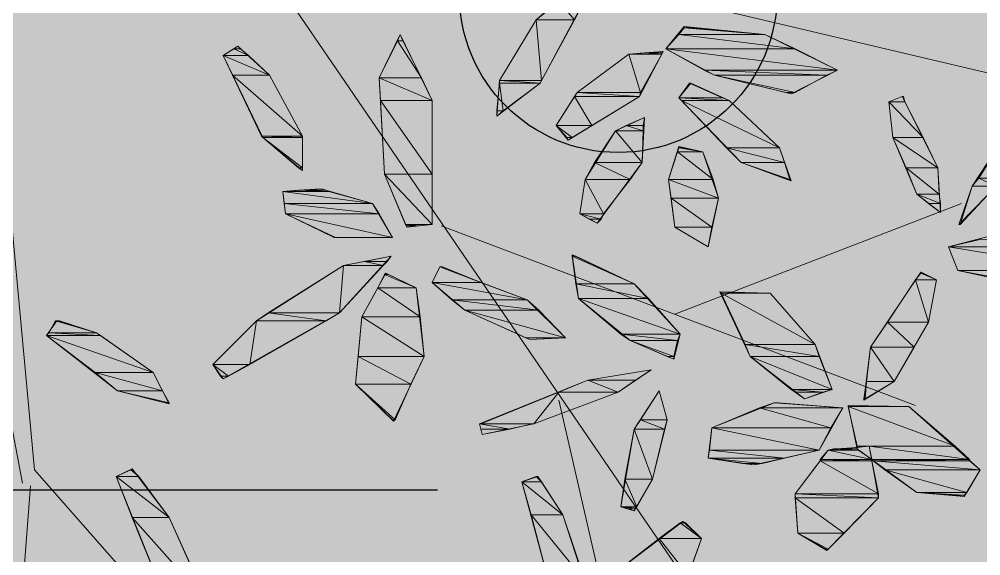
# Model space of a CAD drawing. Header units: metres. Extents: x 349703 to 349913, y 9282546 to 9282694.
# Drawn here: x 349771.991 to 349773.322, y 9282599.224 to 9282599.967 of the extents above; entities that cross this region are included whole.
import ezdxf

# ---------------------------------------------------------------- set-up
doc = ezdxf.new("R2010")
doc.units = ezdxf.units.M
doc.header["$LTSCALE"] = 0.25
for name, color, linetype, lineweight in [('AREA-VERDE', 3, 'CONTINUOUS', 9), ('ARQ-FONDO', 253, 'CONTINUOUS', 9), ('LLORAD-SIMB', 1, 'CONTINUOUS', 25), ('LLORAD-TEXTO', 1, 'CONTINUOUS', 25), ('LLORAD-TRAMO', 1, 'CONTINUOUS', 70)]:
    doc.layers.add(name, color=color, linetype=linetype, lineweight=lineweight)

# ---------------------------------------------------------------- blocks, each defined once
blk = doc.blocks.new('ARBOL 1')
at = {"layer": 'ARQ-FONDO', "linetype": 'Continuous', "lineweight": -2}
for p, q in [((348215.3451, 9282663.7724), (348216.2644, 9282663.5549)), ((348215.2299, 9282663.7395), (348215.9043, 9282662.7525)), ((348215.6722, 9282663.6718), (348215.6265, 9282663.6316)), ((348215.632, 9282663.5439), (348215.6923, 9282663.6572)), ((348214.8735, 9282663.6408), (348214.932, 9282663.0084)), ((348215.6265, 9282663.6316), (348215.5754, 9282663.5476)), ((348215.8056, 9282663.5914), (348215.8312, 9282663.6225)), ((348215.8312, 9282663.6225), (348215.9427, 9282663.6115)), ((348215.409, 9282663.5512), (348215.4383, 9282663.6115)), ((348215.4383, 9282663.6115), (348215.4822, 9282663.5201)), ((348215.9427, 9282663.6115), (348216.0432, 9282663.5622)), ((348215.1934, 9282663.5823), (348215.2135, 9282663.5951)), ((348215.2135, 9282663.5951), (348215.2573, 9282663.5549)), ((348215.7545, 9282663.5841), (348215.802, 9282663.5878)), ((348215.802, 9282663.5878), (348215.7691, 9282663.5256)), ((348215.8733, 9282663.5549), (348215.8056, 9282663.5914)), ((348215.2482, 9282663.469), (348215.1934, 9282663.5823)), ((348215.6832, 9282663.5311), (348215.7545, 9282663.5841)), ((348216.0432, 9282663.5622), (348215.9793, 9282663.5293)), ((348215.2573, 9282663.5549), (348215.303, 9282663.4708)), ((348215.4164, 9282663.4178), (348215.409, 9282663.5512)), ((348215.5754, 9282663.5476), (348215.5717, 9282663.4982)), ((348215.9793, 9282663.5293), (348215.8733, 9282663.5549)), ((348215.5717, 9282663.4982), (348215.632, 9282663.5439)), ((348215.8239, 9282663.5238), (348215.8404, 9282663.5439)), ((348215.8404, 9282663.5439), (348215.8934, 9282663.5201)), ((348215.4822, 9282663.5201), (348215.4822, 9282663.3483)), ((348215.654, 9282663.4854), (348215.6832, 9282663.5311)), ((348215.7691, 9282663.5256), (348215.6704, 9282663.4653)), ((348215.9098, 9282663.4342), (348215.8239, 9282663.5238)), ((348215.8934, 9282663.5201), (348215.9628, 9282663.4543)), ((348216.1328, 9282663.5256), (348216.1145, 9282663.5183)), ((348216.1822, 9282663.4269), (348216.1328, 9282663.5256)), ((348216.1145, 9282663.5183), (348216.12, 9282663.469)), ((348215.7362, 9282663.4781), (348215.7764, 9282663.4964)), ((348215.7764, 9282663.4964), (348215.7728, 9282663.4342)), ((348216.2973, 9282663.5055), (348216.2297, 9282663.4013)), ((348215.6704, 9282663.4653), (348215.654, 9282663.4854)), ((348215.303, 9282663.4233), (348215.2482, 9282663.469)), ((348215.303, 9282663.4708), (348215.303, 9282663.4233)), ((348215.6942, 9282663.4105), (348215.7362, 9282663.4781)), ((348216.12, 9282663.469), (348216.1529, 9282663.3904)), ((348215.8093, 9282663.4105), (348215.8239, 9282663.4562)), ((348215.8239, 9282663.4562), (348215.8568, 9282663.4489)), ((348215.9628, 9282663.4543), (348215.9793, 9282663.4087)), ((348215.8568, 9282663.4489), (348215.8788, 9282663.3849)), ((348215.7728, 9282663.4342), (348215.7106, 9282663.3502)), ((348215.9793, 9282663.4087), (348215.9098, 9282663.4342)), ((348216.1858, 9282663.3648), (348216.1822, 9282663.4269)), ((348215.4474, 9282663.3447), (348215.4164, 9282663.4178)), ((348215.6869, 9282663.363), (348215.6942, 9282663.4105)), ((348215.8184, 9282663.3447), (348215.8093, 9282663.4105)), ((348216.2114, 9282663.3483), (348216.2735, 9282663.4123)), ((348216.2297, 9282663.4013), (348216.2114, 9282663.3483)), ((348215.3286, 9282663.3977), (348215.2756, 9282663.394)), ((348215.2756, 9282663.394), (348215.2793, 9282663.363)), ((348215.3999, 9282663.3776), (348215.3286, 9282663.3977)), ((348216.1529, 9282663.3904), (348216.1858, 9282663.3648)), ((348215.4273, 9282663.3301), (348215.3999, 9282663.3776)), ((348215.8184, 9282663.2241), (348216.215, 9282663.3776)), ((348215.8788, 9282663.3849), (348215.8641, 9282663.3173)), ((348215.2793, 9282663.363), (348215.3487, 9282663.3301)), ((348215.7106, 9282663.3502), (348215.6869, 9282663.363)), ((348215.4822, 9282663.3483), (348215.4474, 9282663.3447)), ((348215.4949, 9282663.3465), (348216.1511, 9282663.0979)), ((348215.8641, 9282663.3173), (348215.8184, 9282663.3447)), ((348216.2589, 9282663.3337), (348216.1968, 9282663.3173)), ((348215.3487, 9282663.3301), (348215.4273, 9282663.3301)), ((348216.1968, 9282663.3173), (348216.2096, 9282663.2844)), ((348215.4255, 9282663.3045), (348215.3542, 9282663.2259)), ((348215.3597, 9282663.2917), (348215.4255, 9282663.3045)), ((348215.6759, 9282663.3063), (348215.685, 9282663.246)), ((348215.7618, 9282663.2661), (348215.6759, 9282663.3063)), ((348215.2391, 9282663.2149), (348215.3597, 9282663.2917)), ((348215.3853, 9282663.2204), (348215.4182, 9282663.2807)), ((348215.4182, 9282663.2807), (348215.4602, 9282663.2606)), ((348215.4931, 9282663.2899), (348215.4822, 9282663.2679)), ((348215.6137, 9282663.2442), (348215.4931, 9282663.2899)), ((348216.0889, 9282663.1784), (348216.1584, 9282663.2825)), ((348216.1584, 9282663.2825), (348216.1803, 9282663.2716)), ((348216.2096, 9282663.2844), (348216.3009, 9282663.2661)), ((348215.4822, 9282663.2679), (348215.5278, 9282663.2295)), ((348216.1803, 9282663.2716), (348216.1694, 9282663.2131)), ((348214.9156, 9282662.9901), (348214.8644, 9282663.2588)), ((348215.4602, 9282663.2606), (348215.4712, 9282663.1656)), ((348215.8258, 9282663.1966), (348215.7618, 9282663.2661)), ((348215.8806, 9282663.2551), (348215.95, 9282663.2533)), ((348215.9226, 9282663.1656), (348215.8806, 9282663.2551)), ((348215.6667, 9282663.1912), (348215.6137, 9282663.2442)), ((348215.685, 9282663.246), (348215.7563, 9282663.1875)), ((348215.95, 9282663.2533), (348216.0122, 9282663.182)), ((348215.5278, 9282663.2295), (348215.6174, 9282663.1893)), ((348214.9485, 9282663.1948), (348214.9631, 9282663.2149)), ((348214.9631, 9282663.2149), (348215.0179, 9282663.1985)), ((348215.1788, 9282663.1546), (348215.2391, 9282663.2149)), ((348215.3542, 9282663.2259), (348215.1934, 9282663.1345)), ((348215.3761, 9282663.1272), (348215.3853, 9282663.2204)), ((348216.1694, 9282663.2131), (348216.1218, 9282663.1308)), ((348215.0472, 9282663.1181), (348214.9485, 9282663.1948)), ((348215.0179, 9282663.1985), (348215.0965, 9282663.1436)), ((348215.6174, 9282663.1893), (348215.6667, 9282663.1912)), ((348215.7563, 9282663.1875), (348215.8166, 9282663.1619)), ((348215.8166, 9282663.1619), (348215.8258, 9282663.1966)), ((348216.0122, 9282663.182), (348216.0359, 9282663.1199)), ((348216.0798, 9282663.1053), (348216.0889, 9282663.1784)), ((348215.4712, 9282663.1656), (348215.4291, 9282663.076)), ((348215.9976, 9282663.1071), (348215.9226, 9282663.1656)), ((348215.1934, 9282663.1345), (348215.1788, 9282663.1546)), ((348215.7855, 9282663.1473), (348215.6978, 9282663.1327)), ((348215.7399, 9282663.1162), (348215.7855, 9282663.1473)), ((348215.0965, 9282663.1436), (348215.1184, 9282663.0998)), ((348215.4291, 9282663.076), (348215.3761, 9282663.1272)), ((348215.6978, 9282663.1327), (348215.5479, 9282663.0724)), ((348216.1218, 9282663.1308), (348216.0798, 9282663.1053)), ((348215.1184, 9282663.0998), (348215.0472, 9282663.1181)), ((348215.6229, 9282663.0724), (348215.7399, 9282663.1162)), ((348215.7965, 9282663.1181), (348215.7618, 9282663.0651)), ((348215.8075, 9282663.0778), (348215.7965, 9282663.1181)), ((348216.0359, 9282663.1199), (348215.9976, 9282663.1071)), ((348215.6576, 9282663.1053), (348215.7746, 9282662.5972)), ((348215.8696, 9282663.0669), (348215.9555, 9282663.1016)), ((348215.9555, 9282663.1016), (348216.0506, 9282663.0943)), ((348216.0506, 9282663.0943), (348216.0177, 9282663.0358)), ((348216.0579, 9282663.0979), (348216.1419, 9282663.0961)), ((348216.0707, 9282663.0376), (348216.0579, 9282663.0979)), ((348216.1419, 9282663.0961), (348216.2406, 9282663.0084)), ((348215.5479, 9282663.0724), (348215.5516, 9282663.0577)), ((348215.5516, 9282663.0577), (348215.6229, 9282663.0724)), ((348215.7874, 9282662.9956), (348215.8075, 9282663.0778)), ((348215.7618, 9282663.0651), (348215.7435, 9282662.9572)), ((348215.8641, 9282663.0248), (348215.8696, 9282663.0669)), ((348216.0305, 9282663.0358), (348216.0871, 9282663.0413)), ((348216.0871, 9282663.0413), (348216.0999, 9282662.97)), ((348216.0177, 9282663.0358), (348215.9281, 9282663.0157)), ((348215.9848, 9282662.9755), (348216.0305, 9282663.0358)), ((348216.1529, 9282662.9773), (348216.0707, 9282663.0376)), ((348215.9281, 9282663.0157), (348215.8641, 9282663.0248)), ((348214.932, 9282663.0084), (348215.4858, 9282662.3797)), ((348215.0453, 9282662.9993), (348215.0673, 9282663.0102)), ((348215.0673, 9282663.0102), (348215.1184, 9282662.9426)), ((348216.2406, 9282663.0084), (348216.2187, 9282662.9718)), ((348215.1148, 9282662.8256), (348215.0453, 9282662.9993)), ((348215.6064, 9282662.9919), (348215.6284, 9282662.9993)), ((348215.643, 9282662.8567), (348215.6064, 9282662.9919)), ((348215.6284, 9282662.9993), (348215.6631, 9282662.9463)), ((348215.7618, 9282662.9517), (348215.7874, 9282662.9956)), ((348214.9265, 9282662.9865), (348214.8681, 9282662.2079)), ((348215.9884, 9282662.9207), (348215.9848, 9282662.9755)), ((348216.2187, 9282662.9718), (348216.1529, 9282662.9773)), ((348216.0999, 9282662.97), (348216.0286, 9282662.8969)), ((348215.7435, 9282662.9572), (348215.7618, 9282662.9517)), ((348215.1184, 9282662.9426), (348215.1769, 9282662.8128)), ((348215.6631, 9282662.9463), (348215.6978, 9282662.8439)), ((348215.7307, 9282662.8622), (348215.8294, 9282662.9371)), ((348215.8294, 9282662.9371), (348215.855, 9282662.9134)), ((348215.855, 9282662.9134), (348215.8349, 9282662.8567)), ((348216.0286, 9282662.8969), (348215.9884, 9282662.9207))]:
    blk.add_line(p, q, dxfattribs=at)
for points in [[(348215.6576, 9282663.6572), (348215.6795, 9282663.6316), (348215.6265, 9282663.6316)], [(348215.6923, 9282663.6572), (348215.6576, 9282663.6572), (348215.6795, 9282663.6316)], [(348215.6265, 9282663.6316), (348215.6338, 9282663.5476), (348215.5754, 9282663.5476)], [(348215.6795, 9282663.6316), (348215.6265, 9282663.6316), (348215.6338, 9282663.5476)], [(348215.8312, 9282663.6207), (348215.9427, 9282663.6115), (348215.8239, 9282663.6115)], [(348215.8312, 9282663.6225), (348215.8422, 9282663.6207), (348215.8312, 9282663.6207)], [(348215.8422, 9282663.6207), (348215.8312, 9282663.6207), (348215.9427, 9282663.6115)], [(348215.4346, 9282663.6024), (348215.4675, 9282663.5512), (348215.409, 9282663.5512)], [(348215.4383, 9282663.6115), (348215.4419, 9282663.6024), (348215.4346, 9282663.6024)], [(348215.4419, 9282663.6024), (348215.4346, 9282663.6024), (348215.4675, 9282663.5512)], [(348215.8239, 9282663.6115), (348215.9848, 9282663.5914), (348215.8056, 9282663.5914)], [(348215.9427, 9282663.6115), (348215.8239, 9282663.6115), (348215.9848, 9282663.5914)], [(348215.208, 9282663.5914), (348215.2281, 9282663.5823), (348215.1934, 9282663.5823)], [(348215.2135, 9282663.5951), (348215.2171, 9282663.5914), (348215.208, 9282663.5914)], [(348215.2171, 9282663.5914), (348215.208, 9282663.5914), (348215.2281, 9282663.5823)], [(348215.802, 9282663.5878), (348215.8002, 9282663.5859), (348215.7764, 9282663.5859)], [(348215.9848, 9282663.5914), (348215.8056, 9282663.5914), (348216.0432, 9282663.5622)], [(348215.8056, 9282663.5914), (348216.0432, 9282663.5622), (348215.8587, 9282663.5622)], [(348215.2281, 9282663.5823), (348215.1934, 9282663.5823), (348215.2573, 9282663.5549)], [(348215.1934, 9282663.5823), (348215.2573, 9282663.5549), (348215.2062, 9282663.5549)], [(348215.7545, 9282663.5841), (348215.7709, 9282663.5311), (348215.6832, 9282663.5311)], [(348215.7764, 9282663.5859), (348215.8002, 9282663.5841), (348215.7545, 9282663.5841)], [(348215.8002, 9282663.5841), (348215.7545, 9282663.5841), (348215.7709, 9282663.5311)], [(348215.8002, 9282663.5859), (348215.7764, 9282663.5859), (348215.8002, 9282663.5841)], [(348216.0432, 9282663.5622), (348215.8587, 9282663.5622), (348216.0286, 9282663.5549)], [(348215.8587, 9282663.5622), (348216.0286, 9282663.5549), (348215.8733, 9282663.5549)], [(348215.2573, 9282663.5549), (348215.2062, 9282663.5549), (348215.303, 9282663.4708)], [(348215.2062, 9282663.5549), (348215.303, 9282663.4708), (348215.2464, 9282663.4708)], [(348215.4675, 9282663.5512), (348215.409, 9282663.5512), (348215.4822, 9282663.5201)], [(348215.409, 9282663.5512), (348215.4822, 9282663.5201), (348215.4109, 9282663.5201)], [(348215.6338, 9282663.5476), (348215.5754, 9282663.5476), (348215.632, 9282663.5439)], [(348215.5754, 9282663.5476), (348215.632, 9282663.5439), (348215.5754, 9282663.5439)], [(348215.8733, 9282663.5549), (348215.972, 9282663.5311), (348215.9848, 9282663.5311)], [(348215.8733, 9282663.5549), (348216.0286, 9282663.5549), (348215.9848, 9282663.5311)], [(348215.5754, 9282663.5439), (348215.5808, 9282663.5055), (348215.5717, 9282663.5055)], [(348215.632, 9282663.5439), (348215.5754, 9282663.5439), (348215.5808, 9282663.5055)], [(348215.8385, 9282663.5439), (348215.8842, 9282663.5238), (348215.8239, 9282663.5238)], [(348215.8404, 9282663.5439), (348215.8385, 9282663.5439), (348215.8385, 9282663.5439)], [(348215.8404, 9282663.5439), (348215.8385, 9282663.5439), (348215.8842, 9282663.5238)], [(348215.4822, 9282663.5201), (348215.4109, 9282663.5201), (348215.4822, 9282663.4178)], [(348215.4109, 9282663.5201), (348215.4822, 9282663.4178), (348215.4164, 9282663.4178)], [(348215.6795, 9282663.5256), (348215.7033, 9282663.4854), (348215.654, 9282663.4854)], [(348215.6832, 9282663.5311), (348215.7691, 9282663.5256), (348215.6795, 9282663.5256)], [(348215.7691, 9282663.5256), (348215.6795, 9282663.5256), (348215.7033, 9282663.4854)], [(348215.7709, 9282663.5311), (348215.6832, 9282663.5311), (348215.7691, 9282663.5256)], [(348215.8842, 9282663.5238), (348215.8239, 9282663.5238), (348215.8934, 9282663.5201)], [(348215.8239, 9282663.5238), (348215.8934, 9282663.5201), (348215.8276, 9282663.5201)], [(348215.8934, 9282663.5201), (348215.8276, 9282663.5201), (348215.9628, 9282663.4543)], [(348215.8276, 9282663.5201), (348215.9628, 9282663.4543), (348215.8897, 9282663.4543)], [(348215.972, 9282663.5311), (348215.9848, 9282663.5311), (348215.9793, 9282663.5293)], [(348216.1328, 9282663.5256), (348216.1365, 9282663.5183), (348216.1145, 9282663.5183)], [(348216.1328, 9282663.5256), (348216.1346, 9282663.5256), (348216.1346, 9282663.5256)], [(348216.1346, 9282663.5256), (348216.1328, 9282663.5256), (348216.1365, 9282663.5183)], [(348216.1365, 9282663.5183), (348216.1145, 9282663.5183), (348216.162, 9282663.469)], [(348216.1145, 9282663.5183), (348216.162, 9282663.469), (348216.12, 9282663.469)], [(348215.5717, 9282663.5055), (348215.5808, 9282663.5055), (348215.5717, 9282663.4982)], [(348215.7764, 9282663.4964), (348215.7746, 9282663.4854), (348215.7508, 9282663.4854)], [(348216.2973, 9282663.5055), (348216.2735, 9282663.4123), (348216.2388, 9282663.4123)], [(348215.7033, 9282663.4854), (348215.654, 9282663.4854), (348215.6759, 9282663.469)], [(348215.654, 9282663.4854), (348215.6759, 9282663.469), (348215.6686, 9282663.469)], [(348215.7508, 9282663.4854), (348215.7746, 9282663.4781), (348215.7362, 9282663.4781)], [(348215.7746, 9282663.4854), (348215.7508, 9282663.4854), (348215.7746, 9282663.4781)], [(348215.303, 9282663.4708), (348215.2464, 9282663.4708), (348215.303, 9282663.469)], [(348215.2464, 9282663.4708), (348215.303, 9282663.469), (348215.2482, 9282663.469)], [(348215.303, 9282663.469), (348215.2482, 9282663.469), (348215.303, 9282663.4269)], [(348215.2482, 9282663.469), (348215.303, 9282663.4269), (348215.2976, 9282663.4269)], [(348215.6686, 9282663.469), (348215.6759, 9282663.469), (348215.6704, 9282663.4653)], [(348215.7362, 9282663.4781), (348215.7728, 9282663.4342), (348215.707, 9282663.4342)], [(348215.7746, 9282663.4781), (348215.7362, 9282663.4781), (348215.7728, 9282663.4342)], [(348216.162, 9282663.469), (348216.12, 9282663.469), (348216.1822, 9282663.4269)], [(348216.12, 9282663.469), (348216.1822, 9282663.4269), (348216.1383, 9282663.4269)], [(348215.8239, 9282663.4543), (348215.8568, 9282663.4489), (348215.8221, 9282663.4489)], [(348215.8239, 9282663.4562), (348215.8294, 9282663.4543), (348215.8239, 9282663.4543)], [(348215.8294, 9282663.4543), (348215.8239, 9282663.4543), (348215.8568, 9282663.4489)], [(348215.9628, 9282663.4543), (348215.8897, 9282663.4543), (348215.9701, 9282663.4342)], [(348215.8897, 9282663.4543), (348215.9701, 9282663.4342), (348215.9098, 9282663.4342)], [(348215.8221, 9282663.4489), (348215.8714, 9282663.4105), (348215.8093, 9282663.4105)], [(348215.8568, 9282663.4489), (348215.8221, 9282663.4489), (348215.8714, 9282663.4105)], [(348215.2976, 9282663.4269), (348215.303, 9282663.4269), (348215.303, 9282663.4233)], [(348215.707, 9282663.4342), (348215.7563, 9282663.4105), (348215.6942, 9282663.4105)], [(348215.7728, 9282663.4342), (348215.707, 9282663.4342), (348215.7563, 9282663.4105)], [(348215.9098, 9282663.4342), (348215.9738, 9282663.4105), (348215.9775, 9282663.4105)], [(348215.9098, 9282663.4342), (348215.9701, 9282663.4342), (348215.9775, 9282663.4105)], [(348216.1822, 9282663.4269), (348216.1383, 9282663.4269), (348216.184, 9282663.3904)], [(348216.1383, 9282663.4269), (348216.184, 9282663.3904), (348216.1529, 9282663.3904)], [(348215.4822, 9282663.4178), (348215.4164, 9282663.4178), (348215.4822, 9282663.3483)], [(348215.4164, 9282663.4178), (348215.4822, 9282663.3483), (348215.4456, 9282663.3483)], [(348215.6942, 9282663.4105), (348215.7197, 9282663.363), (348215.6869, 9282663.363)], [(348215.7563, 9282663.4105), (348215.6942, 9282663.4105), (348215.7197, 9282663.363)], [(348215.8714, 9282663.4105), (348215.8093, 9282663.4105), (348215.8788, 9282663.3849)], [(348215.8093, 9282663.4105), (348215.8788, 9282663.3849), (348215.813, 9282663.3849)], [(348215.9738, 9282663.4105), (348215.9775, 9282663.4105), (348215.9793, 9282663.4087)], [(348216.2132, 9282663.3483), (348216.2114, 9282663.3483), (348216.2297, 9282663.4013)], [(348216.2297, 9282663.4013), (348216.2626, 9282663.4013), (348216.2132, 9282663.3483)], [(348216.2388, 9282663.4123), (348216.2626, 9282663.4013), (348216.2297, 9282663.4013)], [(348216.2735, 9282663.4123), (348216.2388, 9282663.4123), (348216.2626, 9282663.4013)], [(348215.2976, 9282663.3959), (348215.3396, 9282663.394), (348215.2756, 9282663.394)], [(348215.3396, 9282663.394), (348215.2756, 9282663.394), (348215.3999, 9282663.3776)], [(348215.2756, 9282663.394), (348215.3999, 9282663.3776), (348215.2775, 9282663.3776)], [(348215.3286, 9282663.3977), (348215.3359, 9282663.3959), (348215.2976, 9282663.3959)], [(348215.3359, 9282663.3959), (348215.2976, 9282663.3959), (348215.3396, 9282663.394)], [(348216.1529, 9282663.3904), (348216.1694, 9282663.3776), (348216.1858, 9282663.3776)], [(348216.1529, 9282663.3904), (348216.184, 9282663.3904), (348216.1858, 9282663.3776)], [(348215.3999, 9282663.3776), (348215.2775, 9282663.3776), (348215.409, 9282663.363)], [(348215.2775, 9282663.3776), (348215.409, 9282663.363), (348215.2793, 9282663.363)], [(348215.8788, 9282663.3849), (348215.813, 9282663.3849), (348215.8696, 9282663.3447)], [(348215.813, 9282663.3849), (348215.8696, 9282663.3447), (348215.8184, 9282663.3447)], [(348216.1694, 9282663.3776), (348216.1858, 9282663.3776), (348216.1858, 9282663.3648)], [(348215.2793, 9282663.363), (348215.3469, 9282663.3301), (348215.4273, 9282663.3301)], [(348215.2793, 9282663.363), (348215.409, 9282663.363), (348215.4273, 9282663.3301)], [(348215.6869, 9282663.363), (348215.6996, 9282663.3557), (348215.7161, 9282663.3557)], [(348215.6869, 9282663.363), (348215.7197, 9282663.363), (348215.7161, 9282663.3557)], [(348215.4456, 9282663.3483), (348215.4474, 9282663.3465), (348215.4639, 9282663.3465)], [(348215.4456, 9282663.3483), (348215.4822, 9282663.3483), (348215.4639, 9282663.3465)], [(348215.6996, 9282663.3557), (348215.7161, 9282663.3557), (348215.7106, 9282663.3502)], [(348216.2132, 9282663.3483), (348216.2132, 9282663.3483), (348216.2114, 9282663.3483)], [(348215.4474, 9282663.3465), (348215.4639, 9282663.3465), (348215.4474, 9282663.3447)], [(348215.8641, 9282663.3173), (348215.8641, 9282663.3173), (348215.8184, 9282663.3447)], [(348215.8641, 9282663.3173), (348215.8184, 9282663.3447), (348215.8696, 9282663.3447)], [(348215.3469, 9282663.3301), (348215.4273, 9282663.3301), (348215.3487, 9282663.3301)], [(348216.2425, 9282663.3282), (348216.3631, 9282663.3173), (348216.1968, 9282663.3173)], [(348215.8641, 9282663.3173), (348215.8641, 9282663.3173)], [(348216.3631, 9282663.3173), (348216.1968, 9282663.3173), (348216.396, 9282663.2844)], [(348216.1968, 9282663.3173), (348216.396, 9282663.2844), (348216.2096, 9282663.2844)], [(348215.3889, 9282663.2972), (348215.4145, 9282663.2917), (348215.3597, 9282663.2917)], [(348215.4255, 9282663.3045), (348215.42, 9282663.2972), (348215.3889, 9282663.2972)], [(348215.42, 9282663.2972), (348215.3889, 9282663.2972), (348215.4145, 9282663.2917)], [(348215.6759, 9282663.3063), (348215.6814, 9282663.3045), (348215.6759, 9282663.3045)], [(348215.6814, 9282663.3045), (348215.6759, 9282663.3045), (348215.7618, 9282663.2661)], [(348215.6759, 9282663.3045), (348215.7618, 9282663.2661), (348215.6814, 9282663.2661)], [(348215.3597, 9282663.2917), (348215.3542, 9282663.2259), (348215.2555, 9282663.2259)], [(348215.4145, 9282663.2917), (348215.3597, 9282663.2917), (348215.3542, 9282663.2259)], [(348215.4182, 9282663.2807), (348215.4218, 9282663.2789), (348215.4164, 9282663.2789)], [(348215.4931, 9282663.2899), (348215.5498, 9282663.2679), (348215.4822, 9282663.2679)], [(348215.4931, 9282663.2899), (348215.4968, 9282663.2899), (348215.4968, 9282663.2899)], [(348215.4968, 9282663.2899), (348215.4931, 9282663.2899), (348215.5498, 9282663.2679)], [(348216.1584, 9282663.2807), (348216.1803, 9282663.2716), (348216.1511, 9282663.2716)], [(348216.1584, 9282663.2825), (348216.162, 9282663.2807), (348216.1584, 9282663.2807)], [(348216.162, 9282663.2807), (348216.1584, 9282663.2807), (348216.1803, 9282663.2716)], [(348216.3923, 9282663.2844), (348216.3923, 9282663.2844), (348216.2096, 9282663.2844)], [(348216.3923, 9282663.2844), (348216.2096, 9282663.2844), (348216.396, 9282663.2844)], [(348216.2096, 9282663.2844), (348216.2955, 9282663.2661), (348216.3083, 9282663.2661)], [(348216.2096, 9282663.2844), (348216.3923, 9282663.2844), (348216.3083, 9282663.2661)], [(348215.4164, 9282663.2789), (348215.4602, 9282663.2606), (348215.4072, 9282663.2606)], [(348215.4218, 9282663.2789), (348215.4164, 9282663.2789), (348215.4602, 9282663.2606)], [(348215.5498, 9282663.2679), (348215.4822, 9282663.2679), (348215.6137, 9282663.2442)], [(348215.4822, 9282663.2679), (348215.6137, 9282663.2442), (348215.5096, 9282663.2442)], [(348216.1511, 9282663.2716), (348216.1694, 9282663.2131), (348216.1127, 9282663.2131)], [(348216.1803, 9282663.2716), (348216.1511, 9282663.2716), (348216.1694, 9282663.2131)], [(348215.4072, 9282663.2606), (348215.4657, 9282663.2204), (348215.3853, 9282663.2204)], [(348215.4602, 9282663.2606), (348215.4072, 9282663.2606), (348215.4657, 9282663.2204)], [(348215.7618, 9282663.2661), (348215.6814, 9282663.2661), (348215.7819, 9282663.246)], [(348215.6814, 9282663.2661), (348215.7819, 9282663.246), (348215.685, 9282663.246)], [(348215.8806, 9282663.2551), (348215.9263, 9282663.2533), (348215.8824, 9282663.2533)], [(348215.6137, 9282663.2442), (348215.5096, 9282663.2442), (348215.6302, 9282663.2295)], [(348215.5096, 9282663.2442), (348215.6302, 9282663.2295), (348215.5278, 9282663.2295)], [(348215.7819, 9282663.246), (348215.685, 9282663.246), (348215.8258, 9282663.1966)], [(348215.685, 9282663.246), (348215.8258, 9282663.1966), (348215.7435, 9282663.1966)], [(348215.95, 9282663.2533), (348215.95, 9282663.2533), (348215.8824, 9282663.2533)], [(348215.95, 9282663.2533), (348215.8824, 9282663.2533), (348215.9263, 9282663.2533)], [(348215.95, 9282663.2533), (348215.8824, 9282663.2533), (348216.0122, 9282663.182)], [(348215.8824, 9282663.2533), (348216.0122, 9282663.182), (348215.9153, 9282663.182)], [(348215.6302, 9282663.2295), (348215.5278, 9282663.2295), (348215.6667, 9282663.1912)], [(348215.5278, 9282663.2295), (348215.6667, 9282663.1912), (348215.6119, 9282663.1912)], [(348214.9613, 9282663.2149), (348215.0179, 9282663.1985), (348214.9521, 9282663.1985)], [(348214.9631, 9282663.2149), (348214.9667, 9282663.2149), (348214.9613, 9282663.2149)], [(348214.9667, 9282663.2149), (348214.9613, 9282663.2149), (348215.0179, 9282663.1985)], [(348215.2391, 9282663.2149), (348215.2299, 9282663.1546), (348215.1788, 9282663.1546)], [(348215.3359, 9282663.2149), (348215.2391, 9282663.2149), (348215.2299, 9282663.1546)], [(348215.2555, 9282663.2259), (348215.3359, 9282663.2149), (348215.2391, 9282663.2149)], [(348215.3542, 9282663.2259), (348215.2555, 9282663.2259), (348215.3359, 9282663.2149)], [(348215.3853, 9282663.2204), (348215.4712, 9282663.1656), (348215.3798, 9282663.1656)], [(348215.4657, 9282663.2204), (348215.3853, 9282663.2204), (348215.4712, 9282663.1656)], [(348216.1127, 9282663.2131), (348216.1493, 9282663.1784), (348216.0889, 9282663.1784)], [(348216.1694, 9282663.2131), (348216.1127, 9282663.2131), (348216.1493, 9282663.1784)], [(348214.9521, 9282663.1985), (348215.0234, 9282663.1948), (348214.9485, 9282663.1948)], [(348215.0234, 9282663.1948), (348214.9485, 9282663.1948), (348215.0965, 9282663.1436)], [(348214.9485, 9282663.1948), (348215.0965, 9282663.1436), (348215.0161, 9282663.1436)], [(348215.0179, 9282663.1985), (348214.9521, 9282663.1985), (348215.0234, 9282663.1948)], [(348215.6667, 9282663.1912), (348215.6631, 9282663.1912), (348215.6119, 9282663.1912)], [(348215.6631, 9282663.1912), (348215.6119, 9282663.1912)], [(348215.6119, 9282663.1912), (348215.6631, 9282663.1912), (348215.6174, 9282663.1893)], [(348215.8258, 9282663.1966), (348215.7435, 9282663.1966), (348215.8221, 9282663.1875)], [(348215.7435, 9282663.1966), (348215.8221, 9282663.1875), (348215.7563, 9282663.1875)], [(348215.8221, 9282663.1875), (348215.7563, 9282663.1875), (348215.8166, 9282663.1656)], [(348215.7563, 9282663.1875), (348215.8166, 9282663.1656), (348215.8075, 9282663.1656)], [(348216.0122, 9282663.182), (348215.9153, 9282663.182), (348216.0177, 9282663.1656)], [(348215.9153, 9282663.182), (348216.0177, 9282663.1656), (348215.9226, 9282663.1656)], [(348216.0889, 9282663.1784), (348216.1218, 9282663.1308), (348216.0835, 9282663.1308)], [(348216.1493, 9282663.1784), (348216.0889, 9282663.1784), (348216.1218, 9282663.1308)], [(348215.3798, 9282663.1656), (348215.4529, 9282663.1272), (348215.3761, 9282663.1272)], [(348215.4712, 9282663.1656), (348215.3798, 9282663.1656), (348215.4529, 9282663.1272)], [(348215.8075, 9282663.1656), (348215.8166, 9282663.1656), (348215.8166, 9282663.1619)], [(348216.0177, 9282663.1656), (348215.9226, 9282663.1656), (348216.0359, 9282663.1199)], [(348215.9226, 9282663.1656), (348216.0359, 9282663.1199), (348215.9793, 9282663.1199)], [(348215.1788, 9282663.1546), (348215.1897, 9282663.1382), (348215.2007, 9282663.1382)], [(348215.1788, 9282663.1546), (348215.2299, 9282663.1546), (348215.2007, 9282663.1382)], [(348215.7855, 9282663.1473), (348215.7636, 9282663.1327), (348215.6978, 9282663.1327)], [(348215.7636, 9282663.1327), (348215.7855, 9282663.1473)], [(348215.7855, 9282663.1473), (348215.7855, 9282663.1473)], [(348215.0965, 9282663.1436), (348215.0161, 9282663.1436), (348215.1093, 9282663.1181)], [(348215.0161, 9282663.1436), (348215.1093, 9282663.1181), (348215.0472, 9282663.1181)], [(348215.1897, 9282663.1382), (348215.2007, 9282663.1382), (348215.1934, 9282663.1345)], [(348215.4529, 9282663.1272), (348215.3761, 9282663.1272), (348215.431, 9282663.0778)], [(348215.3761, 9282663.1272), (348215.431, 9282663.0778), (348215.4273, 9282663.0778)], [(348215.6978, 9282663.1327), (348215.7399, 9282663.1162), (348215.6576, 9282663.1162)], [(348215.7636, 9282663.1327), (348215.6978, 9282663.1327), (348215.7399, 9282663.1162)], [(348216.0835, 9282663.1308), (348216.0798, 9282663.1071), (348216.0816, 9282663.1071)], [(348216.0835, 9282663.1308), (348216.1218, 9282663.1308), (348216.0816, 9282663.1071)], [(348215.0472, 9282663.1181), (348215.113, 9282663.1016), (348215.1184, 9282663.1016)], [(348215.0472, 9282663.1181), (348215.1093, 9282663.1181), (348215.1184, 9282663.1016)], [(348215.6576, 9282663.1162), (348215.6229, 9282663.0724), (348215.5498, 9282663.0724)], [(348215.7399, 9282663.1162), (348215.6576, 9282663.1162), (348215.6229, 9282663.0724)], [(348215.7965, 9282663.1181), (348215.8075, 9282663.0778), (348215.7709, 9282663.0778)], [(348215.7965, 9282663.1181), (348215.7965, 9282663.1181)], [(348215.8075, 9282663.0778), (348215.7965, 9282663.1181)], [(348215.9793, 9282663.1199), (348215.9848, 9282663.1162), (348216.0231, 9282663.1162)], [(348215.9793, 9282663.1199), (348216.0359, 9282663.1199), (348216.0231, 9282663.1162)], [(348215.9848, 9282663.1162), (348216.0231, 9282663.1162), (348215.9976, 9282663.1071)], [(348215.113, 9282663.1016), (348215.1184, 9282663.1016), (348215.1184, 9282663.0998)], [(348215.9354, 9282663.0943), (348216.0341, 9282663.0669), (348215.8696, 9282663.0669)], [(348215.9555, 9282663.1016), (348216.0506, 9282663.0943), (348215.9354, 9282663.0943)], [(348216.0506, 9282663.0943), (348215.9354, 9282663.0943), (348216.0341, 9282663.0669)], [(348215.9555, 9282663.1016), (348215.961, 9282663.1016), (348215.961, 9282663.1016)], [(348215.961, 9282663.1016), (348215.9555, 9282663.1016), (348216.0506, 9282663.0943)], [(348216.0579, 9282663.0979), (348216.1419, 9282663.0961), (348216.0579, 9282663.0961)], [(348216.1419, 9282663.0961), (348216.0579, 9282663.0961), (348216.2059, 9282663.0413)], [(348216.0579, 9282663.0961), (348216.2059, 9282663.0413), (348216.0707, 9282663.0413)], [(348216.0798, 9282663.1071), (348216.0816, 9282663.1071), (348216.0798, 9282663.1053)], [(348215.4273, 9282663.0778), (348215.431, 9282663.0778), (348215.4291, 9282663.076)], [(348215.5498, 9282663.0724), (348215.6211, 9282663.0724), (348215.5479, 9282663.0724)], [(348215.6211, 9282663.0724), (348215.5479, 9282663.0724), (348215.59, 9282663.0651)], [(348215.5479, 9282663.0724), (348215.59, 9282663.0651), (348215.5498, 9282663.0651)], [(348215.6229, 9282663.0724), (348215.5498, 9282663.0724), (348215.6211, 9282663.0724)], [(348215.7709, 9282663.0778), (348215.8038, 9282663.0651), (348215.7618, 9282663.0651)], [(348215.8075, 9282663.0778), (348215.7709, 9282663.0778), (348215.8038, 9282663.0651)], [(348215.5498, 9282663.0651), (348215.59, 9282663.0651), (348215.5516, 9282663.0577)], [(348215.7618, 9282663.0651), (348215.7874, 9282662.9956), (348215.749, 9282662.9956)], [(348215.8038, 9282663.0651), (348215.7618, 9282663.0651), (348215.7874, 9282662.9956)], [(348215.8696, 9282663.0669), (348216.0177, 9282663.0358), (348215.866, 9282663.0358)], [(348216.0341, 9282663.0669), (348215.8696, 9282663.0669), (348216.0177, 9282663.0358)], [(348216.0707, 9282663.0413), (348216.0853, 9282663.0413), (348216.0707, 9282663.0395)], [(348216.0853, 9282663.0413), (348216.0853, 9282663.0413), (348216.0707, 9282663.0413)], [(348216.0853, 9282663.0413), (348216.0707, 9282663.0413), (348216.0871, 9282663.0413)], [(348216.0871, 9282663.0413), (348216.2059, 9282663.0413), (348216.2059, 9282663.0413)], [(348216.2059, 9282663.0413), (348216.2059, 9282663.0413), (348216.0871, 9282663.0413)], [(348216.2059, 9282663.0413), (348216.0871, 9282663.0413), (348216.226, 9282663.023)], [(348216.0871, 9282663.0413), (348216.226, 9282663.023), (348216.0908, 9282663.023)], [(348215.866, 9282663.0358), (348215.9701, 9282663.0248), (348215.8641, 9282663.0248)], [(348216.0177, 9282663.0358), (348215.866, 9282663.0358), (348215.9701, 9282663.0248)], [(348216.0305, 9282663.0358), (348216.0908, 9282663.023), (348216.0195, 9282663.023)], [(348216.0378, 9282663.0376), (348216.0725, 9282663.0358), (348216.0305, 9282663.0358)], [(348216.0725, 9282663.0358), (348216.0305, 9282663.0358), (348216.0908, 9282663.023)], [(348216.0414, 9282663.0376), (348216.0707, 9282663.0376), (348216.0378, 9282663.0376)], [(348216.0707, 9282663.0376), (348216.0378, 9282663.0376), (348216.0725, 9282663.0358)], [(348216.0707, 9282663.0395), (348216.0707, 9282663.0376), (348216.0414, 9282663.0376)], [(348216.0707, 9282663.0376), (348216.0414, 9282663.0376)], [(348215.8641, 9282663.0248), (348215.9117, 9282663.0175), (348215.9391, 9282663.0175)], [(348215.8641, 9282663.0248), (348215.9701, 9282663.0248), (348215.9391, 9282663.0175)], [(348215.9117, 9282663.0175), (348215.9391, 9282663.0175), (348215.9281, 9282663.0157)], [(348216.0195, 9282663.0212), (348216.0999, 9282662.9755), (348215.9848, 9282662.9755)], [(348216.0908, 9282663.023), (348216.0195, 9282663.023), (348216.0908, 9282663.0212)], [(348216.0195, 9282663.023), (348216.0908, 9282663.0212), (348216.0195, 9282663.0212)], [(348216.0908, 9282663.0212), (348216.0195, 9282663.0212), (348216.0999, 9282662.9755)], [(348216.226, 9282663.023), (348216.0908, 9282663.023), (348216.226, 9282663.0212)], [(348216.0908, 9282663.023), (348216.226, 9282663.0212), (348216.0926, 9282663.0212)], [(348216.226, 9282663.0212), (348216.0926, 9282663.0212), (348216.2406, 9282663.0084)], [(348216.0926, 9282663.0212), (348216.2406, 9282663.0084), (348216.109, 9282663.0084)], [(348215.0654, 9282663.0084), (348215.0764, 9282662.9993), (348215.0453, 9282662.9993)], [(348215.0673, 9282663.0102), (348215.0673, 9282663.0084), (348215.0654, 9282663.0084)], [(348215.0673, 9282663.0084), (348215.0654, 9282663.0084), (348215.0764, 9282662.9993)], [(348216.2406, 9282663.0084), (348216.109, 9282663.0084), (348216.2224, 9282662.9773)], [(348216.109, 9282663.0084), (348216.2224, 9282662.9773), (348216.1529, 9282662.9773)], [(348215.0764, 9282662.9993), (348215.0453, 9282662.9993), (348215.1184, 9282662.9426)], [(348215.0453, 9282662.9993), (348215.1184, 9282662.9426), (348215.0673, 9282662.9426)], [(348215.6265, 9282662.9993), (348215.6338, 9282662.9919), (348215.6064, 9282662.9919)], [(348215.6338, 9282662.9919), (348215.6064, 9282662.9919), (348215.6631, 9282662.9463)], [(348215.6064, 9282662.9919), (348215.6631, 9282662.9463), (348215.6192, 9282662.9463)], [(348215.6284, 9282662.9993), (348215.6265, 9282662.9993), (348215.6265, 9282662.9993)], [(348215.6284, 9282662.9993), (348215.6265, 9282662.9993), (348215.6338, 9282662.9919)], [(348215.749, 9282662.9956), (348215.7654, 9282662.9572), (348215.7435, 9282662.9572)], [(348215.7874, 9282662.9956), (348215.749, 9282662.9956), (348215.7654, 9282662.9572)], [(348216.0999, 9282662.9755), (348215.9848, 9282662.9755), (348216.0999, 9282662.97)], [(348215.9848, 9282662.9755), (348216.0999, 9282662.97), (348215.9848, 9282662.97)], [(348216.1529, 9282662.9773), (348216.1986, 9282662.9737), (348216.2187, 9282662.9737)], [(348216.1529, 9282662.9773), (348216.2224, 9282662.9773), (348216.2187, 9282662.9737)], [(348216.0999, 9282662.97), (348215.9848, 9282662.97), (348216.0524, 9282662.9207)], [(348215.9848, 9282662.97), (348216.0524, 9282662.9207), (348215.9884, 9282662.9207)], [(348216.1986, 9282662.9737), (348216.2187, 9282662.9737), (348216.2187, 9282662.9718)], [(348215.7435, 9282662.9572), (348215.7545, 9282662.9554), (348215.7636, 9282662.9554)], [(348215.7435, 9282662.9572), (348215.7654, 9282662.9572), (348215.7636, 9282662.9554)], [(348215.7545, 9282662.9554), (348215.7636, 9282662.9554), (348215.7618, 9282662.9517)], [(348215.1184, 9282662.9426), (348215.0673, 9282662.9426), (348215.1714, 9282662.8256)], [(348215.0673, 9282662.9426), (348215.1714, 9282662.8256), (348215.1148, 9282662.8256)], [(348215.6631, 9282662.9463), (348215.6192, 9282662.9463), (348215.6923, 9282662.8567)], [(348215.6192, 9282662.9463), (348215.6923, 9282662.8567), (348215.643, 9282662.8567)], [(348215.8258, 9282662.9353), (348215.855, 9282662.9134), (348215.7965, 9282662.9134)], [(348215.8294, 9282662.9371), (348215.8331, 9282662.9353), (348215.8258, 9282662.9353)], [(348215.8331, 9282662.9353), (348215.8258, 9282662.9353), (348215.855, 9282662.9134)], [(348215.7965, 9282662.9134), (348215.8367, 9282662.8622), (348215.7307, 9282662.8622)], [(348215.855, 9282662.9134), (348215.7965, 9282662.9134), (348215.8367, 9282662.8622)], [(348215.9884, 9282662.9207), (348216.0268, 9282662.8987), (348216.0305, 9282662.8987)], [(348215.9884, 9282662.9207), (348216.0524, 9282662.9207), (348216.0305, 9282662.8987)], [(348216.0268, 9282662.8987), (348216.0305, 9282662.8987), (348216.0286, 9282662.8969)]]:
    blk.add_lwpolyline(points, close=True, dxfattribs=at)

msp = doc.modelspace()

# ---------------------------------------------------------------- hatches: boundary and pattern name
at = {"layer": 'AREA-VERDE', "lineweight": 0, "true_color": 0xc4e4b2, "transparency": 33554597}
h = msp.add_hatch(color=3, dxfattribs=at)
h.dxf.hatch_style = 1
h.paths.add_polyline_path([(349793.3046, 9282597.9887), (349799.6417, 9282600.7551), (349769.0726, 9282600.7551), (349770.9381, 9282599.1897), (349772.9426, 9282599.1889), (349772.9426, 9282597.9887)])

# ---------------------------------------------------------------- linework, layer by layer
at = {"layer": 'LLORAD-SIMB'}
msp.add_circle((349772.82, 9282600.0025), 0.22, dxfattribs=at)
at = {"layer": 'LLORAD-TEXTO'}
msp.add_line((349772.57, 9282599.315), (349771.32, 9282599.315), dxfattribs=at)
at = {"layer": 'LLORAD-TRAMO', "const_width": 0.3}
msp.add_lwpolyline([(349773.27, 9282600.69), (349773.27, 9282600.44), (349773.27, 9282600.19), (349773.27, 9282599.94), (349773.27, 9282599.69), (349773.27, 9282599.44), (349773.27, 9282599.19), (349773.27, 9282598.94), (349773.27, 9282598.69), (349773.27, 9282598.44), (349773.27, 9282598.19), (349773.27, 9282597.94)], dxfattribs=at)

# ---------------------------------------------------------------- block references
at = {"layer": 'ARQ-FONDO'}
msp.add_blockref('ARBOL 1', (1557.0802, -63.6655), dxfattribs=at)

doc.saveas('drawing.dxf')
